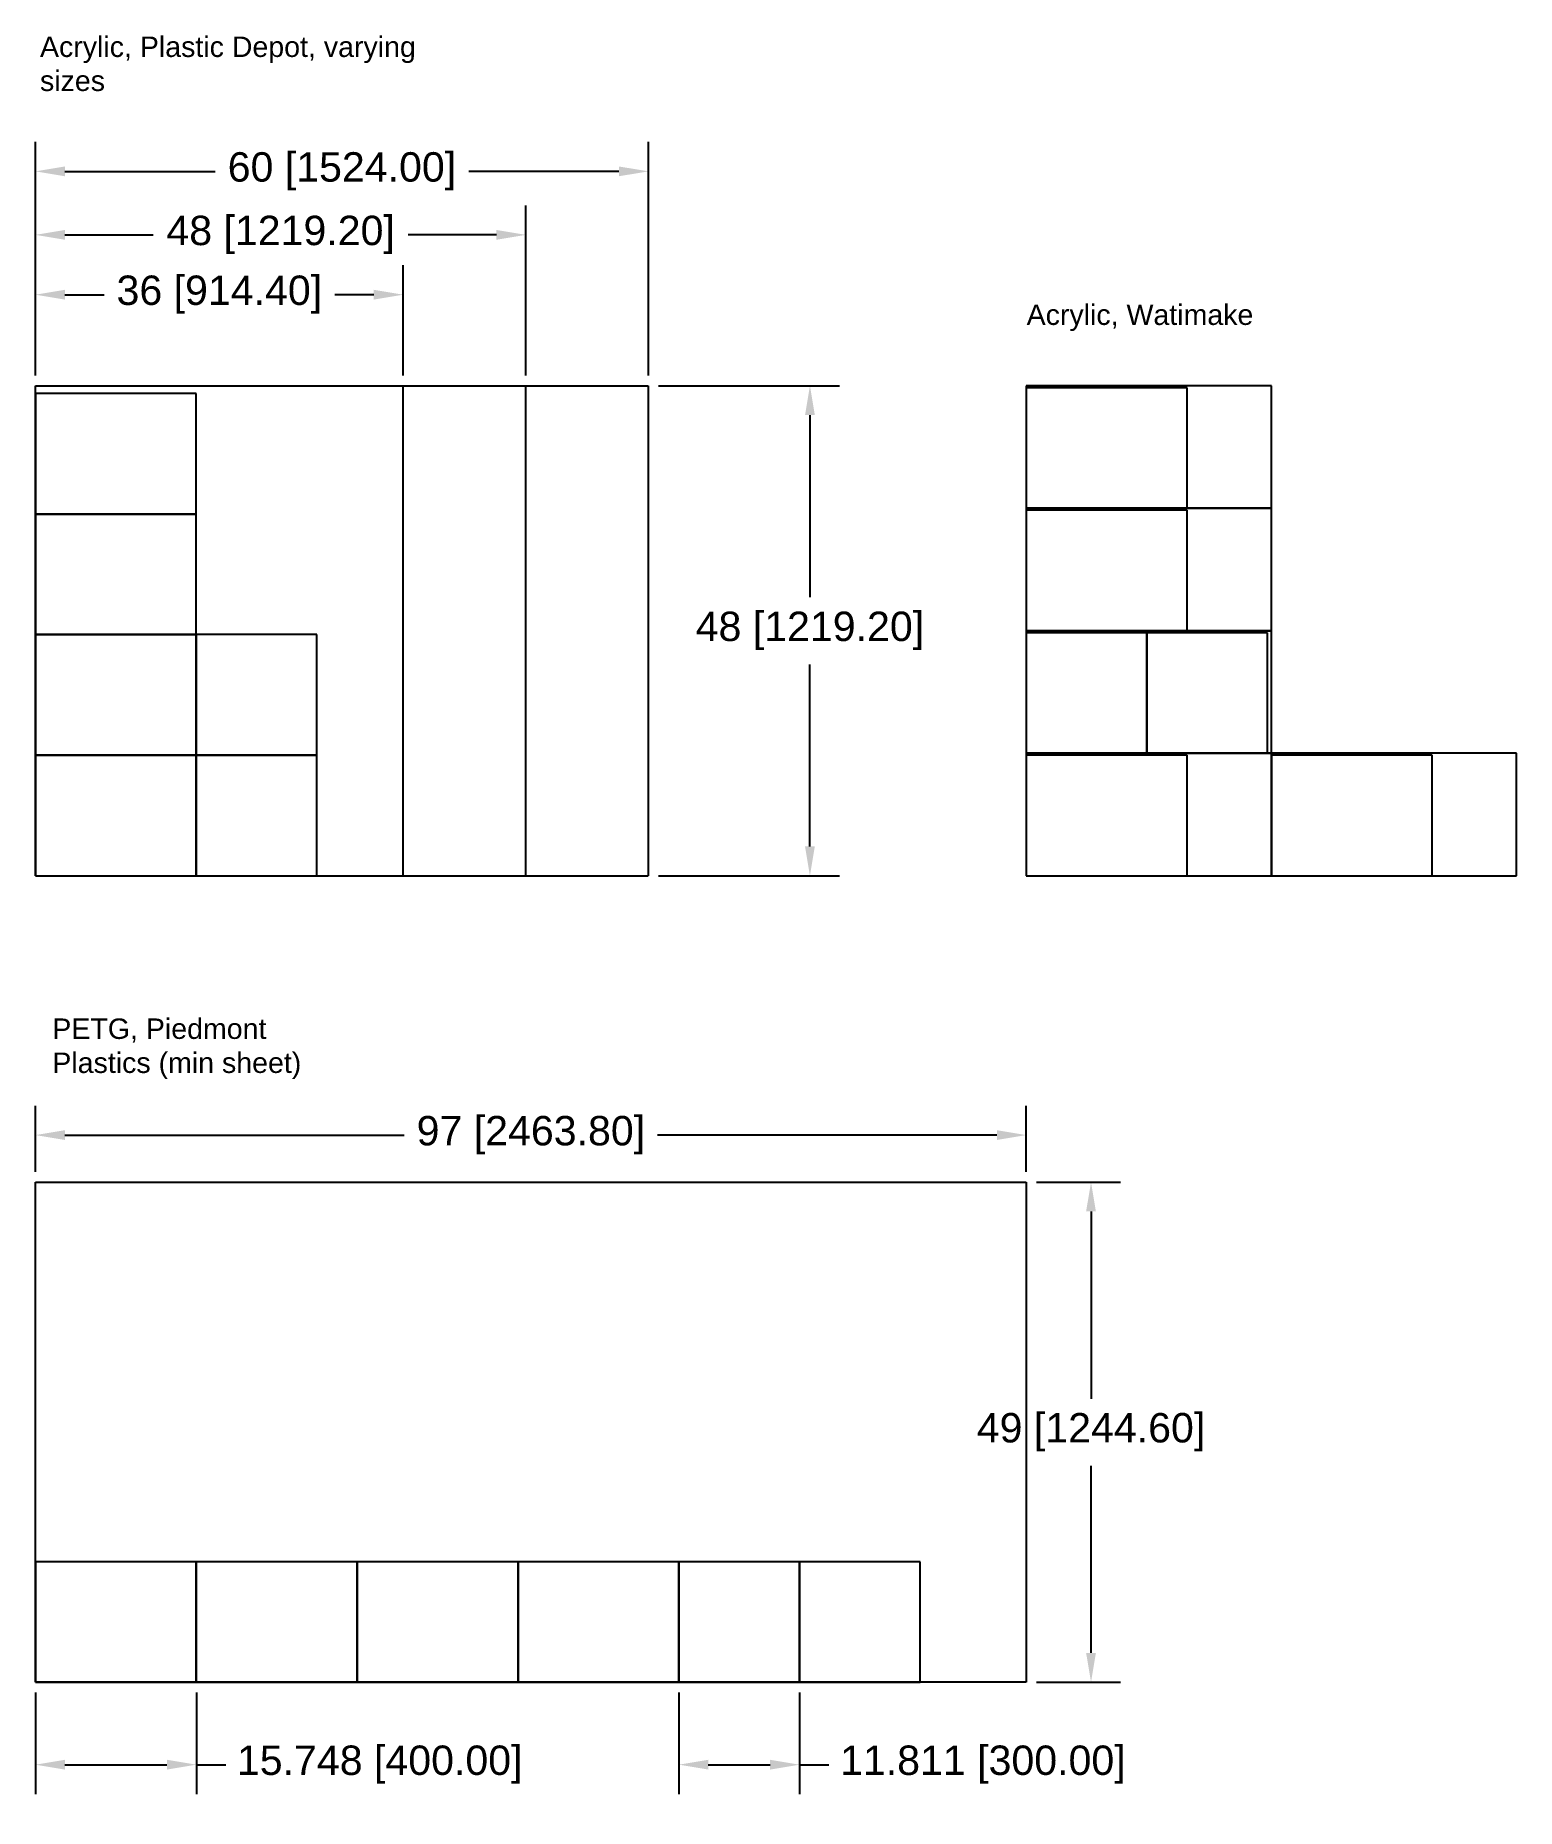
# Model space of a CAD drawing. Header units: inches. Extents: x 10 to 155, y 23 to 196.
import ezdxf

# ---------------------------------------------------------------- set-up
doc = ezdxf.new("R2010")
doc.units = ezdxf.units.IN
doc.header["$MEASUREMENT"] = 0
doc.layers.add('panes', color=14, linetype='Continuous')
doc.styles.get("Standard").update_dxf_attribs({"font": 'arial.ttf'})
doc.dimstyles.get("Standard").update_dxf_attribs({"dimscale": 16, "dimtxt": 0.18, "dimasz": 0.18, "dimexe": 0.18, "dimexo": 0.0625, "dimgap": 0.09, "dimtad": 0, "dimtih": 1, "dimtoh": 1, "dimdec": 4, "dimdsep": 46, "dimtxsty": 'Standard', "dimcen": 0.09, "dimadec": 0, "dimazin": 0, "dimtfac": 1, "dimtdec": 4, "dimtofl": 0, "dimtmove": 0, "dimatfit": 3, "dimfxl": 1, "dimtolj": 1, "dimtzin": 0, "dimarcsym": 0})

# ---------------------------------------------------------------- blocks, each defined once
blk = doc.blocks.new('*D2')
at = {"color": 0, "lineweight": -2, "transparency": 16777216}
for p, q in [((10.46, 85.16), (10.46, 91.64)), ((107.46, 85.16), (107.46, 91.64)), ((13.34, 88.76), (46.55, 88.76)), ((104.58, 88.76), (71.37, 88.76))]:
    blk.add_line(p, q, dxfattribs=at)
at = {"color": 0, "transparency": 16777216}
for points in [[(13.34, 89.24), (13.34, 88.28), (10.46, 88.76)], [(104.58, 89.24), (104.58, 88.28), (107.46, 88.76)]]:
    blk.add_solid(points, dxfattribs=at)
at = {"layer": 'Defpoints', "color": 0, "transparency": 16777216}
for p in [(107.46, 88.76), (10.46, 84.16), (107.46, 84.16)]:
    blk.add_point(p, dxfattribs=at)
at = {"color": 0, "transparency": 16777216, "insert": (58.96, 88.76), "char_height": 2.88, "attachment_point": 5}
blk.add_mtext('\\A1;97 [2463.80]', dxfattribs=at)
blk = doc.blocks.new('*D3')
at = {"color": 0, "lineweight": -2, "transparency": 16777216}
for p, q in [((108.46, 84.16), (116.68, 84.16)), ((113.8, 81.28), (113.8, 62.94)), ((113.8, 38.04), (113.8, 56.37)), ((108.46, 35.16), (116.68, 35.16))]:
    blk.add_line(p, q, dxfattribs=at)
at = {"color": 0, "transparency": 16777216}
for points in [[(113.32, 81.28), (114.28, 81.28), (113.8, 84.16)], [(113.32, 38.04), (114.28, 38.04), (113.8, 35.16)]]:
    blk.add_solid(points, dxfattribs=at)
at = {"layer": 'Defpoints', "color": 0, "transparency": 16777216}
for p in [(107.46, 84.16), (107.46, 35.16), (113.8, 35.16)]:
    blk.add_point(p, dxfattribs=at)
at = {"color": 0, "transparency": 16777216, "insert": (113.8, 59.66), "char_height": 2.88, "attachment_point": 5}
blk.add_mtext('\\A1;49 [1244.60]', dxfattribs=at)
blk = doc.blocks.new('*D4')
at = {"layer": 'Defpoints', "color": 0, "transparency": 16777216}
for p in [(10.46, 35.16), (26.21, 35.16), (26.21, 27.09)]:
    blk.add_point(p, dxfattribs=at)
at = {"layer": 'panes', "color": 0, "lineweight": -2, "transparency": 16777216}
for p, q in [((10.46, 34.16), (10.46, 24.21)), ((26.21, 34.16), (26.21, 24.21)), ((13.34, 27.09), (23.33, 27.09)), ((26.21, 27.09), (29.09, 27.09))]:
    blk.add_line(p, q, dxfattribs=at)
at = {"layer": 'panes', "color": 0, "transparency": 16777216}
for points in [[(13.34, 27.57), (13.34, 26.61), (10.46, 27.09)], [(23.33, 27.57), (23.33, 26.61), (26.21, 27.09)]]:
    blk.add_solid(points, dxfattribs=at)
at = {"layer": 'panes', "color": 0, "transparency": 16777216, "insert": (44.16, 27.09), "char_height": 2.88, "attachment_point": 5}
blk.add_mtext('\\A1;15.748 [400.00]', dxfattribs=at)
blk = doc.blocks.new('*D5')
at = {"layer": 'Defpoints', "color": 0, "transparency": 16777216}
for p in [(73.45, 35.16), (85.26, 35.16), (85.26, 27.09)]:
    blk.add_point(p, dxfattribs=at)
at = {"layer": 'panes', "color": 0, "lineweight": -2, "transparency": 16777216}
for p, q in [((73.45, 34.16), (73.45, 24.21)), ((85.26, 34.16), (85.26, 24.21)), ((76.33, 27.09), (82.38, 27.09)), ((85.26, 27.09), (88.14, 27.09))]:
    blk.add_line(p, q, dxfattribs=at)
at = {"layer": 'panes', "color": 0, "transparency": 16777216}
for points in [[(76.33, 27.57), (76.33, 26.61), (73.45, 27.09)], [(82.38, 27.57), (82.38, 26.61), (85.26, 27.09)]]:
    blk.add_solid(points, dxfattribs=at)
at = {"layer": 'panes', "color": 0, "transparency": 16777216, "insert": (103.21, 27.09), "char_height": 2.88, "attachment_point": 5}
blk.add_mtext('\\A1;11.811 [300.00]', dxfattribs=at)
blk = doc.blocks.new('*D6')
at = {"color": 0, "lineweight": -2, "transparency": 16777216}
for p, q in [((10.46, 163.16), (10.46, 186.04)), ((70.46, 163.16), (70.46, 186.04)), ((13.34, 183.16), (28.04, 183.16)), ((67.58, 183.16), (52.88, 183.16))]:
    blk.add_line(p, q, dxfattribs=at)
at = {"color": 0, "transparency": 16777216}
for points in [[(13.34, 183.64), (13.34, 182.68), (10.46, 183.16)], [(67.58, 183.64), (67.58, 182.68), (70.46, 183.16)]]:
    blk.add_solid(points, dxfattribs=at)
at = {"layer": 'Defpoints', "color": 0, "transparency": 16777216}
for p in [(70.46, 183.16), (10.46, 162.16), (70.46, 162.16)]:
    blk.add_point(p, dxfattribs=at)
at = {"color": 0, "transparency": 16777216, "insert": (40.46, 183.16), "char_height": 2.88, "attachment_point": 5}
blk.add_mtext('\\A1;60 [1524.00]', dxfattribs=at)
blk = doc.blocks.new('*D7')
at = {"color": 0, "lineweight": -2, "transparency": 16777216}
for p, q in [((71.46, 162.16), (89.16, 162.16)), ((86.28, 159.28), (86.28, 141.44)), ((86.28, 117.04), (86.28, 134.87)), ((71.46, 114.16), (89.16, 114.16))]:
    blk.add_line(p, q, dxfattribs=at)
at = {"color": 0, "transparency": 16777216}
for points in [[(85.8, 159.28), (86.76, 159.28), (86.28, 162.16)], [(85.8, 117.04), (86.76, 117.04), (86.28, 114.16)]]:
    blk.add_solid(points, dxfattribs=at)
at = {"layer": 'Defpoints', "color": 0, "transparency": 16777216}
for p in [(70.46, 162.16), (70.46, 114.16), (86.28, 114.16)]:
    blk.add_point(p, dxfattribs=at)
at = {"color": 0, "transparency": 16777216, "insert": (86.28, 138.16), "char_height": 2.88, "attachment_point": 5}
blk.add_mtext('\\A1;48 [1219.20]', dxfattribs=at)
blk = doc.blocks.new('*D8')
at = {"color": 0, "lineweight": -2, "transparency": 16777216}
for p, q in [((10.46, 163.16), (10.46, 179.82)), ((58.46, 163.16), (58.46, 179.82)), ((13.34, 176.94), (21.99, 176.94)), ((55.58, 176.94), (46.93, 176.94))]:
    blk.add_line(p, q, dxfattribs=at)
at = {"color": 0, "transparency": 16777216}
for points in [[(13.34, 177.42), (13.34, 176.46), (10.46, 176.94)], [(55.58, 177.42), (55.58, 176.46), (58.46, 176.94)]]:
    blk.add_solid(points, dxfattribs=at)
at = {"layer": 'Defpoints', "color": 0, "transparency": 16777216}
for p in [(58.46, 176.94), (10.46, 162.16), (58.46, 162.16)]:
    blk.add_point(p, dxfattribs=at)
at = {"color": 0, "transparency": 16777216, "insert": (34.46, 176.94), "char_height": 2.88, "attachment_point": 5}
blk.add_mtext('\\A1;48 [1219.20]', dxfattribs=at)
blk = doc.blocks.new('*D9')
at = {"color": 0, "lineweight": -2, "transparency": 16777216}
for p, q in [((10.46, 163.16), (10.46, 173.96)), ((46.46, 163.16), (46.46, 173.96)), ((13.34, 171.08), (17.17, 171.08)), ((43.58, 171.08), (39.75, 171.08))]:
    blk.add_line(p, q, dxfattribs=at)
at = {"color": 0, "transparency": 16777216}
for points in [[(13.34, 171.56), (13.34, 170.6), (10.46, 171.08)], [(43.58, 171.56), (43.58, 170.6), (46.46, 171.08)]]:
    blk.add_solid(points, dxfattribs=at)
at = {"layer": 'Defpoints', "color": 0, "transparency": 16777216}
for p in [(46.46, 171.08), (10.46, 162.16), (46.46, 162.16)]:
    blk.add_point(p, dxfattribs=at)
at = {"color": 0, "transparency": 16777216, "insert": (28.46, 171.08), "char_height": 2.88, "attachment_point": 5}
blk.add_mtext('\\A1;36 [914.40]', dxfattribs=at)

msp = doc.modelspace()

# ---------------------------------------------------------------- linework, layer by layer
for p, q in [((10.45808, 114.1586), (10.45808, 162.1586)), ((10.45808, 162.1586), (70.45808, 162.1586)), ((46.45808, 114.1586), (46.45808, 162.1586)), ((58.45808, 114.1586), (58.45808, 162.1586)), ((70.45808, 162.1586), (70.45808, 114.1586)), ((131.45808, 162.1586), (107.45808, 162.1586)), ((107.45808, 162.1586), (107.45808, 150.1586)), ((131.45808, 150.1586), (131.45808, 162.1586)), ((131.45808, 150.1586), (107.45808, 150.1586)), ((107.45808, 150.1586), (107.45808, 138.1586)), ((107.45808, 150.1586), (131.45808, 150.1586)), ((131.45808, 138.1586), (131.45808, 150.1586)), ((131.45808, 138.1586), (107.45808, 138.1586)), ((107.45808, 138.1586), (107.45808, 126.1586)), ((107.45808, 138.1586), (131.45808, 138.1586)), ((131.45808, 126.1586), (131.45808, 138.1586)), ((131.45808, 126.1586), (107.45808, 126.1586)), ((107.45808, 126.1586), (107.45808, 114.1586)), ((107.45808, 126.1586), (131.45808, 126.1586)), ((131.45808, 114.1586), (131.45808, 126.1586)), ((155.45808, 126.1586), (131.45808, 126.1586)), ((131.45808, 126.1586), (131.45808, 114.1586)), ((155.45808, 114.1586), (155.45808, 126.1586)), ((10.45808, 114.1586), (70.45808, 114.1586)), ((107.45808, 114.1586), (131.45808, 114.1586)), ((131.45808, 114.1586), (155.45808, 114.1586)), ((10.45808, 35.1586), (10.45808, 84.1586)), ((10.45808, 84.1586), (107.45808, 84.1586)), ((107.45808, 84.1586), (107.45808, 35.1586)), ((107.45808, 35.1586), (10.45808, 35.1586))]:
    msp.add_line(p, q)
at = {"layer": 'panes'}
for p, q in [((123.20611, 161.96962), (107.45808, 161.96962)), ((107.45808, 161.96962), (107.45808, 150.1586)), ((123.20611, 150.1586), (123.20611, 161.96962)), ((26.20611, 161.40269), (10.45808, 161.40269)), ((10.45808, 161.40269), (10.45808, 149.59167)), ((26.20611, 149.59167), (26.20611, 161.40269)), ((26.20611, 149.59167), (10.45808, 149.59167)), ((10.45808, 149.59167), (10.45808, 137.78064)), ((10.45808, 149.59167), (26.20611, 149.59167)), ((26.20611, 137.78064), (26.20611, 149.59167)), ((107.45808, 150.1586), (123.20611, 150.1586)), ((123.20611, 149.96962), (107.45808, 149.96962)), ((107.45808, 149.96962), (107.45808, 138.1586)), ((123.20611, 138.1586), (123.20611, 149.96962)), ((26.20611, 137.78064), (10.45808, 137.78064)), ((10.45808, 137.78064), (10.45808, 125.96962)), ((10.45808, 137.78064), (26.20611, 137.78064)), ((26.20611, 125.96962), (26.20611, 137.78064)), ((38.01713, 137.78064), (26.20611, 137.78064)), ((26.20611, 137.78064), (26.20611, 125.96962)), ((38.01713, 125.96962), (38.01713, 137.78064)), ((107.45808, 138.1586), (123.20611, 138.1586)), ((119.2691, 137.96962), (107.45808, 137.96962)), ((107.45808, 137.96962), (107.45808, 126.1586)), ((119.2691, 126.1586), (119.2691, 137.96962)), ((131.08013, 137.96962), (119.2691, 137.96962)), ((119.2691, 137.96962), (119.2691, 126.1586)), ((131.08013, 126.1586), (131.08013, 137.96962)), ((26.20611, 125.96962), (10.45808, 125.96962)), ((10.45808, 125.96962), (10.45808, 114.1586)), ((10.45808, 125.96962), (26.20611, 125.96962)), ((26.20611, 114.1586), (26.20611, 125.96962)), ((38.01713, 125.96962), (26.20611, 125.96962)), ((26.20611, 125.96962), (26.20611, 114.1586)), ((26.20611, 125.96962), (38.01713, 125.96962)), ((38.01713, 114.1586), (38.01713, 125.96962)), ((107.45808, 126.1586), (119.2691, 126.1586)), ((123.20611, 125.96962), (107.45808, 125.96962)), ((107.45808, 125.96962), (107.45808, 114.1586)), ((119.2691, 126.1586), (131.08013, 126.1586)), ((123.20611, 114.1586), (123.20611, 125.96962)), ((147.20611, 125.96962), (131.45808, 125.96962)), ((131.45808, 125.96962), (131.45808, 114.1586)), ((147.20611, 114.1586), (147.20611, 125.96962)), ((10.45808, 114.1586), (26.20611, 114.1586)), ((26.20611, 114.1586), (38.01713, 114.1586)), ((107.45808, 114.1586), (123.20611, 114.1586)), ((131.45808, 114.1586), (147.20611, 114.1586)), ((26.20611, 46.96962), (10.45808, 46.96962)), ((10.45808, 46.96962), (10.45808, 35.1586)), ((26.20611, 35.1586), (26.20611, 46.96962)), ((41.95414, 46.96962), (26.20611, 46.96962)), ((26.20611, 46.96962), (26.20611, 35.1586)), ((41.95414, 35.1586), (41.95414, 46.96962)), ((57.70217, 46.96962), (41.95414, 46.96962)), ((41.95414, 46.96962), (41.95414, 35.1586)), ((57.70217, 35.1586), (57.70217, 46.96962)), ((73.45021, 46.96962), (57.70217, 46.96962)), ((57.70217, 46.96962), (57.70217, 35.1586)), ((73.45021, 35.1586), (73.45021, 46.96962)), ((85.26123, 46.96962), (73.45021, 46.96962)), ((73.45021, 46.96962), (73.45021, 35.1586)), ((85.26123, 35.1586), (85.26123, 46.96962)), ((97.07225, 46.96962), (85.26123, 46.96962)), ((85.26123, 46.96962), (85.26123, 35.1586)), ((97.07225, 35.1586), (97.07225, 46.96962)), ((10.45808, 35.1586), (26.20611, 35.1586)), ((26.20611, 35.1586), (41.95414, 35.1586)), ((41.95414, 35.1586), (57.70217, 35.1586)), ((57.70217, 35.1586), (73.45021, 35.1586)), ((73.45021, 35.1586), (85.26123, 35.1586)), ((85.26123, 35.1586), (97.07225, 35.1586))]:
    msp.add_line(p, q, dxfattribs=at)

# ---------------------------------------------------------------- texts
at = {"char_height": 2, "attachment_point": 1}
for s, width, insert in [('Acrylic, Plastic Depot, varying sizes', 37.9706751, (10.90017, 196.36536)), ('Acrylic, Watimake', 30.561762, (107.49725, 170.11637)), ('PETG, Piedmont Plastics (min sheet)', 25.5156495, (12.10766, 100.18025))]:
    msp.add_mtext_dynamic_manual_height_columns(s, width=width, gutter_width=1, heights=[0], dxfattribs=dict(at, insert=insert))

# ---------------------------------------------------------------- dimensions: what is measured, and where the dimension line sits
dim = msp.add_linear_dim(base=(70.45808, 183.15761), p1=(10.45808, 162.1586), p2=(70.45808, 162.1586), dimstyle='Standard')
dim.commit()
dim.dimension.update_dxf_attribs({"geometry": '*D6', "text_midpoint": (40.45808, 183.15761), "dimtype": 160})
for base, p1, p2, picture, middle in [((58.45808, 176.94291), (10.45808, 162.1586), (58.45808, 162.1586), '*D8', (34.45808, 176.94291)), ((46.45808, 171.08439), (10.45808, 162.1586), (46.45808, 162.1586), '*D9', (28.45808, 171.08439)), ((107.45808, 88.76339), (10.45808, 84.1586), (107.45808, 84.1586), '*D2', (58.95808, 88.76339))]:
    dim = msp.add_linear_dim(base=base, p1=p1, p2=p2, dimstyle='Standard')
    dim.commit()
    dim.dimension.update_dxf_attribs({"geometry": picture, "text_midpoint": middle})
for base, p1, p2, picture, middle in [((86.27824, 114.1586), (70.45808, 162.1586), (70.45808, 114.1586), '*D7', (86.27824, 138.1586)), ((113.80284, 35.1586), (107.45808, 84.1586), (107.45808, 35.1586), '*D3', (113.80284, 59.6586))]:
    dim = msp.add_linear_dim(base=base, p1=p1, p2=p2, angle=90, dimstyle='Standard')
    dim.commit()
    dim.dimension.update_dxf_attribs({"geometry": picture, "text_midpoint": middle})
at = {"layer": 'panes'}
for base, p1, p2, picture, middle in [((26.20611, 27.08763), (10.45808, 35.1586), (26.20611, 35.1586), '*D4', (44.15896, 27.08763)), ((85.26123, 27.08763), (73.45021, 35.1586), (85.26123, 35.1586), '*D5', (103.21408, 27.08763))]:
    dim = msp.add_linear_dim(base=base, p1=p1, p2=p2, dimstyle='Standard', dxfattribs=at)
    dim.commit()
    dim.dimension.update_dxf_attribs({"geometry": picture, "text_midpoint": middle})

doc.saveas('drawing.dxf')
